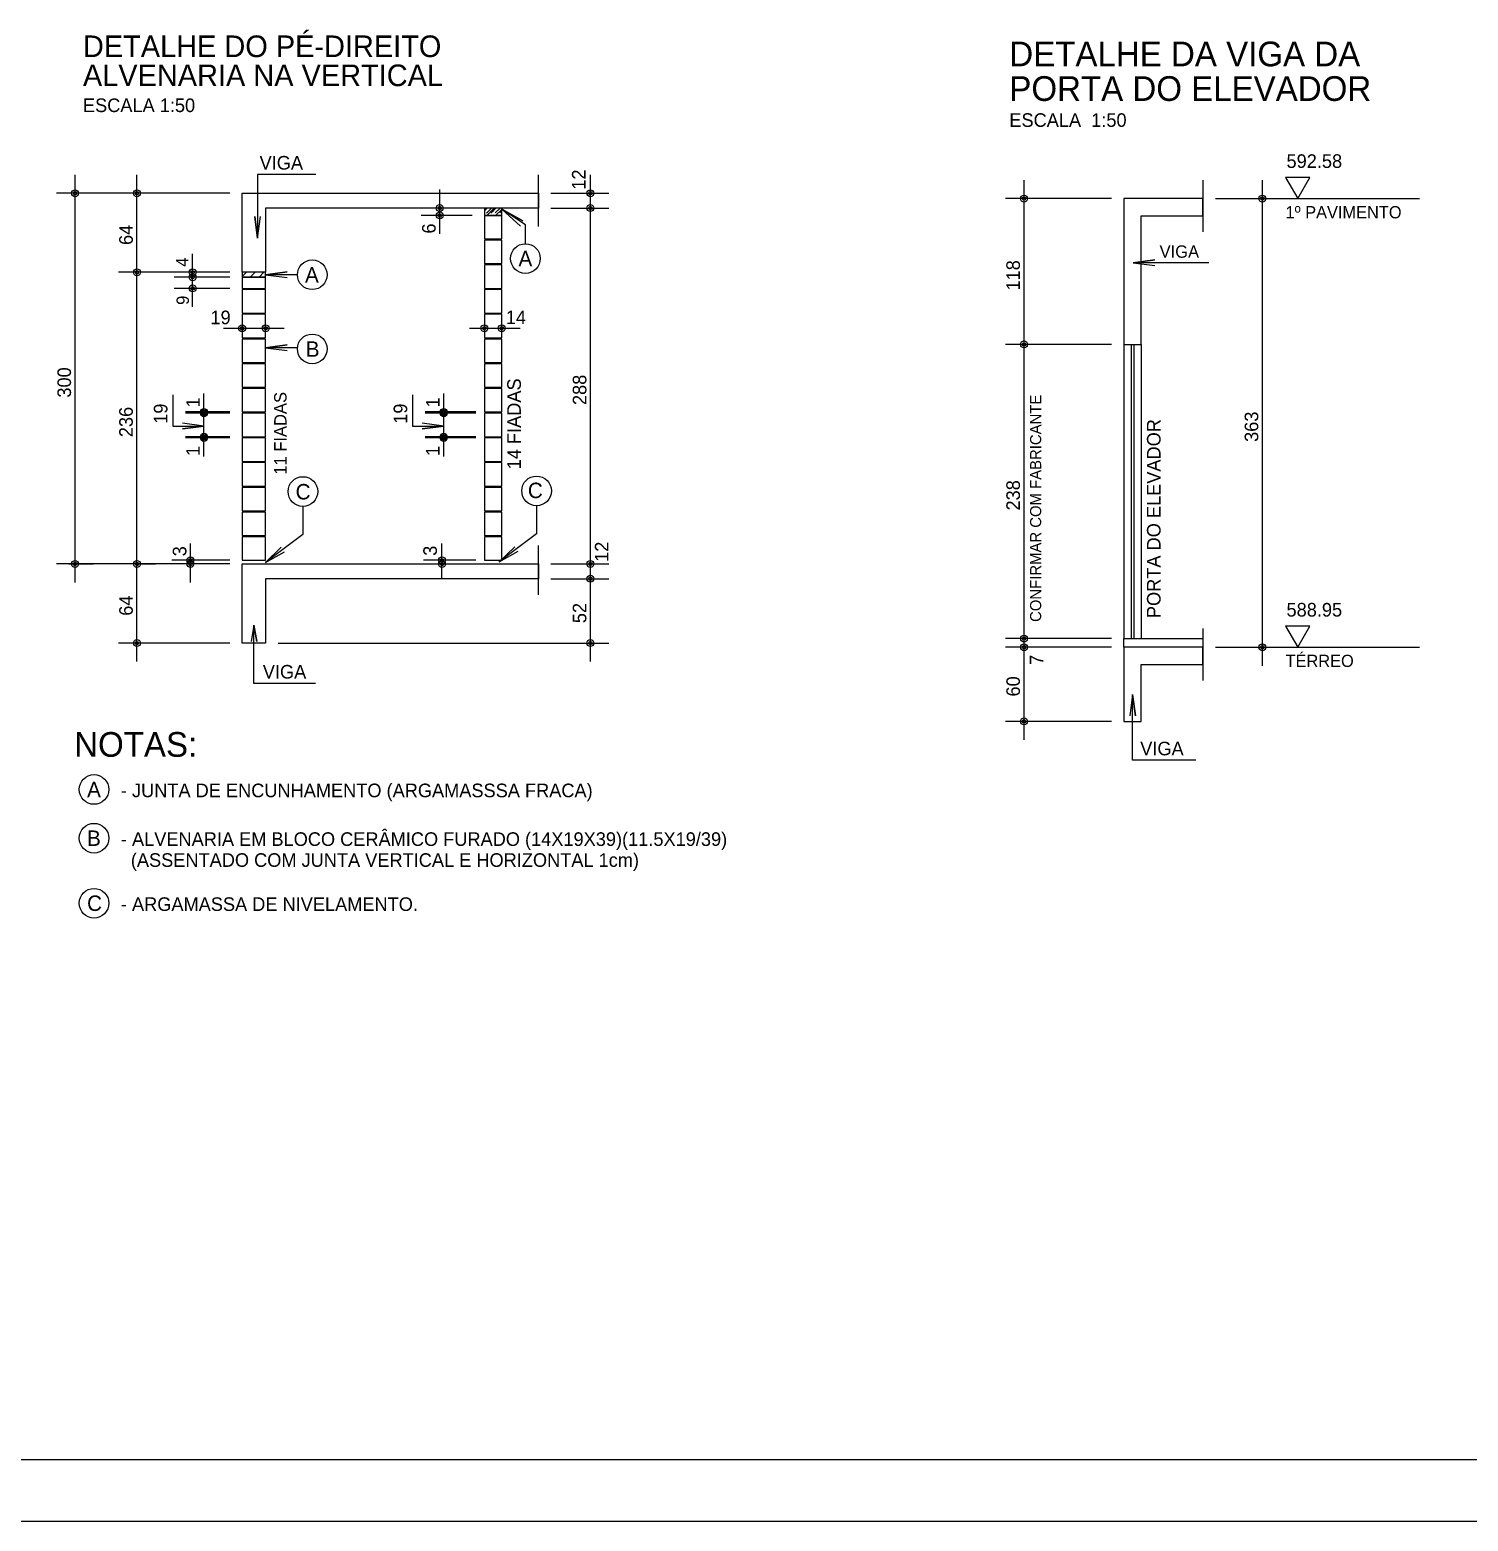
# Model space of a CAD drawing. Header units: metres. Extents: x 0 to 7795, y 0 to 4205.
# Drawn here: x 998 to 2161, y 0 to 1207 of the extents above; entities that cross this region are included whole.
import ezdxf

# ---------------------------------------------------------------- set-up
doc = ezdxf.new("R2010")
doc.units = ezdxf.units.M
for name, color, linetype in [('MTH-14', 2, 'Continuous'), ('MTH-179', 1, 'Continuous'), ('MTH-18', 1, 'Continuous'), ('MTH-224', 4, 'Continuous'), ('MTH-230', 1, 'Continuous'), ('MTH-231', 1, 'Continuous'), ('MTH-COTAS7', 31, 'Continuous'), ('MTH-EIXO-215', 1, 'Continuous'), ('MTH-EIXO-217', 8, 'Continuous'), ('MTH-LAJE-PRÉ', 16, 'Continuous'), ('MTH-LINHA-CORTE', 5, 'Continuous'), ('MTH-MARGEM', 5, 'Continuous'), ('MTH-SIMB_COTA', 3, 'Continuous'), ('MTH-TXT', 4, 'Continuous'), ('MTH-TXT-NEGRITO', 5, 'Continuous'), ('MTH-TXT-NOTAS', 3, 'Continuous')]:
    doc.layers.add(name, color=color, linetype=linetype)

msp = doc.modelspace()

# ---------------------------------------------------------------- linework, layer by layer
at = {"layer": 'MTH-179', "linetype": 'Continuous'}
msp.add_line((0.004008, -0.002219), (7795.004008, -0.002219), dxfattribs=at)
at = {"layer": 'MTH-18', "linetype": 'Continuous'}
for p, q in [((1882.945583, 952.162224), (1882.945583, 714.162224)), ((1888.945583, 952.162224), (1888.945583, 714.162224)), ((1890.945583, 952.162224), (1890.945583, 714.162224)), ((1896.945583, 952.162224), (1896.945583, 714.162224))]:
    msp.add_line(p, q, dxfattribs=at)
at = {"layer": 'MTH-224', "linetype": 'Continuous'}
for points in [[(2013.763911, 1087.163246), (2023.578913, 1070.163246), (2033.393855, 1087.163246), (2013.763911, 1087.163246)], [(2013.763911, 724.163246), (2023.578913, 707.163246), (2033.393855, 724.163246), (2013.763911, 724.163246)]]:
    msp.add_lwpolyline(points, dxfattribs=at)
at = {"layer": 'MTH-230', "linetype": 'Continuous'}
for centre in [(1398.787374, 1021.641443), (1226.35152, 1008.496939), (1226.35152, 948.500894), (1218.810811, 833.125845), (1407.810811, 833.625845), (1049.787283, 592.026169), (1049.787283, 552.63359), (1049.787283, 500.008102)]:
    msp.add_circle(centre, 12, dxfattribs=at)
at = {"layer": 'MTH-231', "linetype": 'Continuous'}
for points in [[(1379.644795, 1056.496939), (1365.644795, 1056.496939), (1365.644795, 1037.496939), (1379.644795, 1037.496939), (1379.644795, 1056.496939)], [(1379.644795, 1036.496939), (1365.644795, 1036.496939), (1365.644795, 1017.496939), (1379.644795, 1017.496939), (1379.644795, 1036.496939)], [(1379.644795, 1016.496939), (1365.644795, 1016.496939), (1365.644795, 997.496939), (1379.644795, 997.496939), (1379.644795, 1016.496939)], [(1188.644795, 1006.496939), (1169.644795, 1006.496939), (1169.644795, 997.496939), (1188.644795, 997.496939), (1188.644795, 1006.496939)], [(1188.644795, 996.496939), (1169.644795, 996.496939), (1169.644795, 977.496939), (1188.644795, 977.496939), (1188.644795, 996.496939)], [(1379.644795, 996.496939), (1365.644795, 996.496939), (1365.644795, 977.496939), (1379.644795, 977.496939), (1379.644795, 996.496939)], [(1188.644795, 976.496939), (1169.644795, 976.496939), (1169.644795, 957.496939), (1188.644795, 957.496939), (1188.644795, 976.496939)], [(1379.644795, 976.496939), (1365.644795, 976.496939), (1365.644795, 957.496939), (1379.644795, 957.496939), (1379.644795, 976.496939)], [(1188.644795, 956.496939), (1169.644795, 956.496939), (1169.644795, 937.496939), (1188.644795, 937.496939), (1188.644795, 956.496939)], [(1379.644795, 956.496939), (1365.644795, 956.496939), (1365.644795, 937.496939), (1379.644795, 937.496939), (1379.644795, 956.496939)], [(1188.644795, 936.496939), (1169.644795, 936.496939), (1169.644795, 917.496939), (1188.644795, 917.496939), (1188.644795, 936.496939)], [(1379.644795, 936.496939), (1365.644795, 936.496939), (1365.644795, 917.496939), (1379.644795, 917.496939), (1379.644795, 936.496939)], [(1188.644795, 916.496939), (1169.644795, 916.496939), (1169.644795, 897.496939), (1188.644795, 897.496939), (1188.644795, 916.496939)], [(1379.644795, 916.496939), (1365.644795, 916.496939), (1365.644795, 897.496939), (1379.644795, 897.496939), (1379.644795, 916.496939)], [(1188.644795, 896.496939), (1169.644795, 896.496939), (1169.644795, 877.496939), (1188.644795, 877.496939), (1188.644795, 896.496939)], [(1379.644795, 896.496939), (1365.644795, 896.496939), (1365.644795, 877.496939), (1379.644795, 877.496939), (1379.644795, 896.496939)], [(1188.644795, 876.496939), (1169.644795, 876.496939), (1169.644795, 857.496939), (1188.644795, 857.496939), (1188.644795, 876.496939)], [(1379.644795, 876.496939), (1365.644795, 876.496939), (1365.644795, 857.496939), (1379.644795, 857.496939), (1379.644795, 876.496939)], [(1188.644795, 856.496939), (1169.644795, 856.496939), (1169.644795, 837.496939), (1188.644795, 837.496939), (1188.644795, 856.496939)], [(1379.644795, 856.496939), (1365.644795, 856.496939), (1365.644795, 837.496939), (1379.644795, 837.496939), (1379.644795, 856.496939)], [(1188.644795, 836.496939), (1169.644795, 836.496939), (1169.644795, 817.496939), (1188.644795, 817.496939), (1188.644795, 836.496939)], [(1379.644795, 836.496939), (1365.644795, 836.496939), (1365.644795, 817.496939), (1379.644795, 817.496939), (1379.644795, 836.496939)], [(1188.644795, 816.496939), (1169.644795, 816.496939), (1169.644795, 797.496939), (1188.644795, 797.496939), (1188.644795, 816.496939)], [(1379.644795, 816.496939), (1365.644795, 816.496939), (1365.644795, 797.496939), (1379.644795, 797.496939), (1379.644795, 816.496939)], [(1188.644795, 796.496939), (1169.644795, 796.496939), (1169.644795, 777.496939), (1188.644795, 777.496939), (1188.644795, 796.496939)], [(1379.644795, 796.496939), (1365.644795, 796.496939), (1365.644795, 777.496939), (1379.644795, 777.496939), (1379.644795, 796.496939)]]:
    msp.add_lwpolyline(points, dxfattribs=at)
at = {"layer": 'MTH-COTAS7', "linetype": 'Continuous'}
for p, q in [((1034.486555, 759.496939), (1034.486555, 1089.496939)), ((1084.486555, 995.496939), (1084.486555, 1089.496939)), ((1451.404619, 1047.496939), (1451.404619, 1089.496939)), ((1159.644795, 1074.496939), (1019.486555, 1074.496939)), ((1159.644795, 1074.496939), (1069.486555, 1074.496939)), ((1329.485207, 1041.496939), (1329.485207, 1077.496939)), ((1419.266152, 1074.496939), (1466.404619, 1074.496939)), ((1451.404619, 759.496939), (1451.404619, 1077.496939)), ((1802.166983, 937.162224), (1802.166983, 1085.162224)), ((1994.980337, 692.163246), (1994.980337, 1085.163246)), ((1355.644795, 1062.496939), (1314.485207, 1062.496939)), ((1419.266152, 1062.496939), (1466.404619, 1062.496939)), ((1419.266152, 1062.496939), (1466.404619, 1062.496939)), ((1872.945583, 1070.162224), (1787.166983, 1070.162224)), ((1956.945583, 1070.163246), (2122.001141, 1070.163246)), ((1966.945583, 1070.163246), (2009.980337, 1070.163246)), ((1355.644795, 1056.496939), (1314.485207, 1056.496939)), ((1084.486555, 759.496939), (1084.486555, 1025.496939)), ((1129.571556, 991.496939), (1129.571556, 1025.496939)), ((1129.571556, 982.496939), (1129.571556, 1021.496939)), ((1159.644795, 1010.496939), (1069.486555, 1010.496939)), ((1159.644795, 1010.496939), (1069.486555, 1010.496939)), ((1149.644795, 1010.496939), (1114.571556, 1010.496939)), ((1159.644795, 1006.496939), (1114.571556, 1006.496939)), ((1159.644795, 1006.496939), (1114.571556, 1006.496939)), ((1159.644795, 997.496939), (1114.571556, 997.496939)), ((1802.166983, 699.162224), (1802.166983, 967.162224)), ((1154.644795, 965.198011), (1203.644795, 965.198011)), ((1353.644795, 965.198011), (1394.644795, 965.198011)), ((1872.945583, 952.162224), (1787.166983, 952.162224)), ((1872.945583, 952.162224), (1787.166983, 952.162224)), ((1138.68877, 881.496939), (1138.68877, 912.496939)), ((1138.68877, 862.496939), (1138.68877, 911.496939)), ((1332.68877, 881.496939), (1332.68877, 912.496939)), ((1332.68877, 862.496939), (1332.68877, 911.496939)), ((1159.644795, 897.496939), (1123.68877, 897.496939)), ((1159.644795, 896.496939), (1123.68877, 896.496939)), ((1358.644795, 897.496939), (1317.68877, 897.496939)), ((1358.644795, 896.496939), (1317.68877, 896.496939)), ((1138.68877, 861.496939), (1138.68877, 892.496939)), ((1332.68877, 861.496939), (1332.68877, 892.496939)), ((1159.644795, 877.496939), (1123.68877, 877.496939)), ((1159.644795, 876.496939), (1123.68877, 876.496939)), ((1358.644795, 877.496939), (1317.68877, 877.496939)), ((1358.644795, 876.496939), (1317.68877, 876.496939)), ((1084.486555, 695.496939), (1084.486555, 789.496939)), ((1127.823136, 759.496939), (1127.823136, 790.996939)), ((1331.259439, 762.496939), (1331.259439, 790.996939)), ((1451.404619, 747.496939), (1451.404619, 789.496939)), ((1149.644795, 774.496939), (1019.486555, 774.496939)), ((1029.486555, 774.496939), (1049.486555, 774.496939)), ((1159.644795, 774.496939), (1069.486555, 774.496939)), ((1079.486555, 774.496939), (1069.486555, 774.496939)), ((1084.486555, 774.496939), (1099.486555, 774.496939)), ((1159.644795, 777.496939), (1112.823136, 777.496939)), ((1159.644795, 774.496939), (1112.823136, 774.496939)), ((1358.644795, 777.496939), (1316.259439, 777.496939)), ((1419.266152, 774.496939), (1466.404619, 774.496939)), ((1419.266152, 774.496939), (1466.404619, 774.496939)), ((1451.404619, 695.496939), (1451.404619, 777.496939)), ((1419.266152, 762.496939), (1466.404619, 762.496939)), ((1419.266152, 762.496939), (1466.404619, 762.496939)), ((1802.166983, 692.162224), (1802.166983, 729.162224)), ((1872.945583, 714.162224), (1787.166983, 714.162224)), ((1862.945583, 714.162224), (1787.166983, 714.162224)), ((1802.166983, 632.162224), (1802.166983, 722.162224)), ((1159.644795, 710.496939), (1069.486555, 710.496939)), ((1198.644795, 710.496939), (1466.404619, 710.496939)), ((1872.945583, 707.162224), (1787.166983, 707.162224)), ((1862.945583, 707.162224), (1787.166983, 707.162224)), ((1956.945583, 707.163246), (2122.001141, 707.163246)), ((1966.945583, 707.163246), (2009.980337, 707.163246)), ((1872.945583, 647.162224), (1787.166983, 647.162224))]:
    msp.add_line(p, q, dxfattribs=at)
for points in [[(1229.160563, 1089.517549), (1182.154242, 1089.517549), (1182.154242, 1038.172183), (1179.870033, 1055.522468), (1182.154242, 1038.172183), (1184.438449, 1055.522469)], [(1398.787374, 1033.641443), (1398.787374, 1048.828482), (1379.644795, 1061.496939), (1396.599874, 1052.165884), (1379.644795, 1061.496939), (1394.900655, 1047.924673)], [(1951.72698, 1018.279966), (1890.556942, 1018.279966), (1907.907227, 1020.564174), (1890.556942, 1018.279966), (1907.907227, 1015.995757)], [(1214.35152, 1008.496939), (1188.644795, 1008.496939), (1205.995081, 1010.781147), (1188.644795, 1008.496939), (1205.995081, 1006.21273)], [(1214.35152, 949.500894), (1188.644795, 949.500894), (1205.995081, 951.785103), (1188.644795, 949.500894), (1205.995081, 947.216686)], [(1113.44906, 911.285755), (1113.44906, 886.109596), (1138.68877, 886.109596), (1121.338485, 883.825386), (1138.68877, 886.109596), (1121.338484, 888.393803)], [(1307.44906, 911.285755), (1307.44906, 886.109596), (1332.68877, 886.109596), (1315.338485, 883.825386), (1332.68877, 886.109596), (1315.338484, 888.393803)], [(1218.810811, 821.125845), (1218.810811, 798.344595), (1188.644795, 775.746939), (1201.162374, 787.977407), (1188.644795, 775.746939), (1203.900655, 784.321157)], [(1407.810811, 821.625845), (1407.810811, 798.844595), (1377.644795, 776.246939), (1390.162374, 788.477407), (1377.644795, 776.246939), (1392.900655, 784.821157)], [(1229.089426, 677.783653), (1179.144795, 677.783653), (1179.144795, 725.000758), (1181.429006, 711.650473), (1179.144795, 725.000758), (1176.860589, 711.650472)], [(1941.040266, 615.671708), (1889.945583, 615.671708), (1889.945583, 668.916966), (1892.229792, 651.566681), (1889.945583, 668.916966), (1887.661375, 651.566681)]]:
    msp.add_lwpolyline(points, dxfattribs=at)
for centre, radius in [((1034.486555, 1074.496939), 2.8), ((1034.486555, 1074.496939), 1.4), ((1084.486555, 1074.496939), 2.8), ((1084.486555, 1074.496939), 1.4), ((1451.404619, 1074.496939), 2.8), ((1451.404619, 1074.496939), 1.4), ((1451.404619, 1062.496939), 2.8), ((1451.404619, 1062.496939), 2.8), ((1451.404619, 1062.496939), 1.4), ((1451.404619, 1062.496939), 1.4), ((1084.486555, 1010.496939), 2.8), ((1084.486555, 1010.496939), 2.8), ((1084.486555, 1010.496939), 1.4), ((1084.486555, 1010.496939), 1.4), ((1169.644795, 965.198011), 2.8), ((1169.644795, 965.198011), 1.4), ((1188.644795, 965.198011), 2.8), ((1188.644795, 965.198011), 1.4), ((1365.644795, 965.198011), 2.8), ((1365.644795, 965.198011), 1.4), ((1379.644795, 965.198011), 2.8), ((1379.644795, 965.198011), 1.4), ((1138.68877, 897.496939), 2.8), ((1138.68877, 896.496939), 2.8), ((1138.68877, 896.496939), 2.8), ((1138.68877, 897.496939), 1.4), ((1138.68877, 896.496939), 1.4), ((1138.68877, 896.496939), 1.4), ((1332.68877, 897.496939), 2.8), ((1332.68877, 896.496939), 2.8), ((1332.68877, 896.496939), 2.8), ((1332.68877, 897.496939), 1.4), ((1332.68877, 896.496939), 1.4), ((1332.68877, 896.496939), 1.4), ((1138.68877, 877.496939), 2.8), ((1138.68877, 877.496939), 2.8), ((1138.68877, 876.496939), 2.8), ((1138.68877, 877.496939), 1.4), ((1138.68877, 877.496939), 1.4), ((1138.68877, 876.496939), 1.4), ((1332.68877, 877.496939), 2.8), ((1332.68877, 877.496939), 2.8), ((1332.68877, 876.496939), 2.8), ((1332.68877, 877.496939), 1.4), ((1332.68877, 877.496939), 1.4), ((1332.68877, 876.496939), 1.4), ((1034.486555, 774.496939), 2.8), ((1034.486555, 774.496939), 1.4), ((1084.486555, 774.496939), 2.8), ((1084.486555, 774.496939), 2.8), ((1084.486555, 774.496939), 2.8), ((1084.486555, 774.496939), 1.4), ((1084.486555, 774.496939), 1.4), ((1084.486555, 774.496939), 1.4), ((1127.823136, 777.496939), 2.8), ((1127.823136, 774.496939), 2.8), ((1127.823136, 777.496939), 1.4), ((1127.823136, 774.496939), 1.4), ((1331.259439, 777.496939), 2.8), ((1331.259439, 774.496939), 2.8), ((1331.259439, 777.496939), 1.4), ((1331.259439, 774.496939), 1.4), ((1451.404619, 774.496939), 2.8), ((1451.404619, 774.496939), 2.8), ((1451.404619, 774.496939), 1.4), ((1451.404619, 774.496939), 1.4), ((1451.404619, 762.496939), 2.8), ((1451.404619, 762.496939), 2.8), ((1451.404619, 762.496939), 1.4), ((1451.404619, 762.496939), 1.4), ((1084.486555, 710.496939), 2.8), ((1451.404619, 710.496939), 2.8), ((1084.486555, 710.496939), 1.4), ((1451.404619, 710.496939), 1.4)]:
    msp.add_circle(centre, radius, dxfattribs=at)
at = {"layer": 'MTH-EIXO-215', "linetype": 'Continuous'}
for p, q in [((1882.945583, 707.162224), (1882.945583, 714.162224)), ((1882.945583, 714.162224), (1946.945583, 714.162224))]:
    msp.add_line(p, q, dxfattribs=at)
at = {"layer": 'MTH-EIXO-217'}
for p, q in [((1409.266152, 1047.496939), (1409.266152, 1089.496939)), ((1946.945583, 1085.162224), (1946.945583, 1043.162224)), ((1409.266152, 749.496939), (1409.266152, 789.496939)), ((1946.945583, 722.162224), (1946.945583, 680.162224))]:
    msp.add_line(p, q, dxfattribs=at)
at = {"layer": 'MTH-LAJE-PRÉ', "linetype": 'Continuous'}
for p, q in [((1365.644795, 1061.58888), (1366.552854, 1062.496939)), ((1365.644795, 1060.297542), (1367.844192, 1062.496939)), ((1367.623922, 1056.496939), (1373.623922, 1062.496939)), ((1368.073698, 1059.190911), (1371.379726, 1062.496939)), ((1373.023446, 1060.605124), (1374.91526, 1062.496939)), ((1374.450794, 1058.496939), (1377.973193, 1062.019338)), ((1377.973193, 1062.019338), (1378.450794, 1062.496939)), ((1367.379726, 1058.496939), (1368.073698, 1059.190911)), ((1370.91526, 1058.496939), (1373.023446, 1060.605124)), ((1374.69499, 1056.496939), (1379.644795, 1061.446744)), ((1377.986328, 1058.496939), (1379.644795, 1060.155406)), ((1169.644795, 1007.010236), (1173.131498, 1010.496939)), ((1176.202566, 1006.496939), (1180.202566, 1010.496939)), ((1183.273634, 1006.496939), (1187.273634, 1010.496939))]:
    msp.add_line(p, q, dxfattribs=at)
for points in [[(1379.644795, 1062.496939), (1365.644795, 1062.496939), (1365.644795, 1056.496939), (1379.644795, 1056.496939), (1379.644795, 1062.496939)], [(1188.644795, 1010.496939), (1169.644795, 1010.496939), (1169.644795, 1006.496939), (1188.644795, 1006.496939), (1188.644795, 1010.496939)]]:
    msp.add_lwpolyline(points, dxfattribs=at)
at = {"layer": 'MTH-LINHA-CORTE', "linetype": 'Continuous'}
for points in [[(1409.266152, 1062.496939), (1188.644795, 1062.496939), (1188.644795, 1010.496939), (1169.644795, 1010.496939), (1169.644795, 1074.496939), (1409.266152, 1074.496939), (1409.266152, 1062.496939)], [(1882.945583, 1070.162224), (1882.945583, 952.162224), (1896.945583, 952.162224), (1896.945583, 1056.162224), (1946.945583, 1056.162224), (1946.945583, 1070.162224), (1882.945583, 1070.162224)], [(1409.266152, 762.496939), (1188.644795, 762.496939), (1188.644795, 710.496939), (1169.644795, 710.496939), (1169.644795, 774.496939), (1409.266152, 774.496939), (1409.266152, 762.496939)], [(1946.945583, 707.162224), (1882.945583, 707.162224), (1882.945583, 647.162224), (1896.945583, 647.162224), (1896.945583, 693.162224), (1946.945583, 693.162224), (1946.945583, 707.162224)]]:
    msp.add_lwpolyline(points, dxfattribs=at)
at = {"layer": 'MTH-MARGEM', "linetype": 'Continuous'}
msp.add_line((175.004008, 49.997781), (7745.004008, 49.997781), dxfattribs=at)
at = {"layer": 'MTH-SIMB_COTA', "linetype": 'Continuous'}
for centre, radius in [((1329.485207, 1062.496939), 2.8), ((1329.485207, 1062.496939), 1.4), ((1802.166983, 1070.162224), 2.8), ((1802.166983, 1070.162224), 1.4), ((1994.980337, 1070.163246), 2.8), ((1994.980337, 1070.163246), 1.4), ((1329.485207, 1056.496939), 2.8), ((1329.485207, 1056.496939), 1.4), ((1129.571556, 1010.496939), 2.8), ((1129.571556, 1006.496939), 2.8), ((1129.571556, 1006.496939), 2.8), ((1129.571556, 1010.496939), 1.4), ((1129.571556, 1006.496939), 1.4), ((1129.571556, 1006.496939), 1.4), ((1129.571556, 997.496939), 2.8), ((1129.571556, 997.496939), 1.4), ((1802.166983, 952.162224), 2.8), ((1802.166983, 952.162224), 2.8), ((1802.166983, 952.162224), 1.4), ((1802.166983, 952.162224), 1.4), ((1802.166983, 714.162224), 2.8), ((1802.166983, 714.162224), 2.8), ((1802.166983, 714.162224), 1.4), ((1802.166983, 714.162224), 1.4), ((1802.166983, 707.162224), 2.8), ((1802.166983, 707.162224), 2.8), ((1802.166983, 707.162224), 1.4), ((1802.166983, 707.162224), 1.4), ((1994.980337, 707.163246), 2.8), ((1994.980337, 707.163246), 1.4), ((1802.166983, 647.162224), 2.8), ((1802.166983, 647.162224), 1.4)]:
    msp.add_circle(centre, radius, dxfattribs=at)

# ---------------------------------------------------------------- texts
at = {"layer": 'MTH-14', "linetype": 'Continuous'}
for s, height, rotation, p in [('14 FIADAS', 11, 90, (1395.11263, 851.082024)), ('11 FIADAS', 10, -270, (1205.535611, 846.766863))]:
    msp.add_text(s, height=height, rotation=rotation, dxfattribs=at).set_placement(p)
at = {"layer": 'MTH-COTAS7', "linetype": 'Continuous'}
for s, height, rotation, p in [('12', 11, 90, (1447.45449, 1077.348419)), ('64', 11, 90, (1081.186555, 1032.596939)), ('6', 11, 90, (1326.185207, 1041.830276)), ('4', 10, 90, (1126.196987, 1014.940579)), ('118', 11, 90, (1798.866983, 995.762224)), ('9', 10, 90, (1126.571556, 984.163609)), ('300', 11, 90, (1031.186555, 909.096939)), ('288', 11, 90, (1448.104619, 903.096939)), ('1', 11, 90.000003, (1135.38877, 901.163602)), ('1', 11, 90.000003, (1329.38877, 901.163602)), ('236', 11, 90, (1081.186555, 877.096939)), ('19', 11, 90.000003, (1109.183974, 887.911612)), ('19', 11, 90.000003, (1303.183974, 887.911612)), ('363', 11, 90, (1991.680337, 873.263246)), ('1', 11, 90.000003, (1135.38877, 861.830276)), ('1', 11, 90.000003, (1329.38877, 861.830276)), ('238', 11, 90, (1798.866983, 817.762224)), ('3', 11, 90, (1124.523136, 780.713085)), ('3', 11, 90, (1327.187939, 781.125942)), ('12', 11, 90, (1465.989447, 776.192358)), ('64', 11, 90, (1081.186555, 732.596939)), ('52', 11, 90, (1448.104619, 726.596939)), ('7', 11, 90, (1817.79789, 692.866526)), ('60', 11, 90, (1798.866983, 667.262224))]:
    msp.add_text(s, height=height, rotation=rotation, dxfattribs=at).set_placement(p)
for s, p in [('19', (1143.978132, 968.498011)), ('14', (1382.925962, 968.571741))]:
    msp.add_text(s, height=11, dxfattribs=at).set_placement(p)
at = {"layer": 'MTH-TXT', "linetype": 'Continuous'}
for height, p in [(11, (1183.73771, 1093.626408)), (10, (1911.847983, 1022.279966)), (11, (1186.354465, 681.791602))]:
    msp.add_text('VIGA', height=height, dxfattribs=at).set_placement(p)
for s, p in [('592.58', (2014.533381, 1094.963508)), ('588.95', (2014.533381, 731.963508)), ('VIGA', (1896.182248, 619.671708))]:
    msp.add_text(s, height=11, rotation=360, dxfattribs=at).set_placement(p)
at = {"layer": 'MTH-TXT-NEGRITO', "linetype": 'Continuous'}
for s, height, p in [('DETALHE DO PÉ-DIREITO', 17.500002, (1040.844192, 1184.641448)), ('DETALHE DA VIGA DA', 20, (1790.293178, 1177.182389)), ('ALVENARIA NA VERTICAL', 17.500002, (1040.844192, 1161.141446)), ('PORTA DO ELEVADOR', 20, (1790.293178, 1149.182389)), ('NOTAS:', 20, (1033.728984, 618.494755))]:
    msp.add_text(s, height=height, dxfattribs=at).set_placement(p)
at = {"layer": 'MTH-TXT-NOTAS', "linetype": 'Continuous'}
for s, height, p in [('ESCALA 1:50', 11, (1040.844192, 1140.141446)), ('ESCALA  1:50', 11, (1790.293178, 1128.182389)), ('1º PAVIMENTO', 9.9, (2013.763911, 1054.163246)), ('A', 12.5, (1393.183858, 1015.377282)), ('A', 12.5, (1220.486644, 1002.160678)), ('B', 12.5, (1221.12308, 942.138453)), ('C', 12.5, (1212.875961, 826.713421)), ('C', 12.5, (1400.7734, 827.785588)), ('TÉRREO', 9.9, (2013.763911, 691.163246)), ('A', 12.5, (1044.181814, 585.762008)), ('- JUNTA DE ENCUNHAMENTO (ARGAMASSSA FRACA)', 11, (1071.543142, 585.776169)), ('B', 12.5, (1044.181814, 546.36943)), ('- ALVENARIA EM BLOCO CERÂMICO FURADO (14X19X39)(11.5X19/39)', 11, (1071.543142, 546.38359)), ('(ASSENTADO COM JUNTA VERTICAL E HORIZONTAL 1cm)', 11, (1079.598253, 529.43813)), ('C', 12.5, (1044.181814, 493.743454)), ('- ARGAMASSA DE NIVELAMENTO.', 11, (1071.543142, 493.758102))]:
    msp.add_text(s, height=height, dxfattribs=at).set_placement(p)
for s, height, p in [('CONFIRMAR COM FABRICANTE', 9, (1816.060707, 727.600147)), ('PORTA DO ELEVADOR', 11, (1912.644546, 730.700845))]:
    msp.add_text(s, height=height, rotation=90, dxfattribs=at).set_placement(p)

doc.saveas('drawing.dxf')
